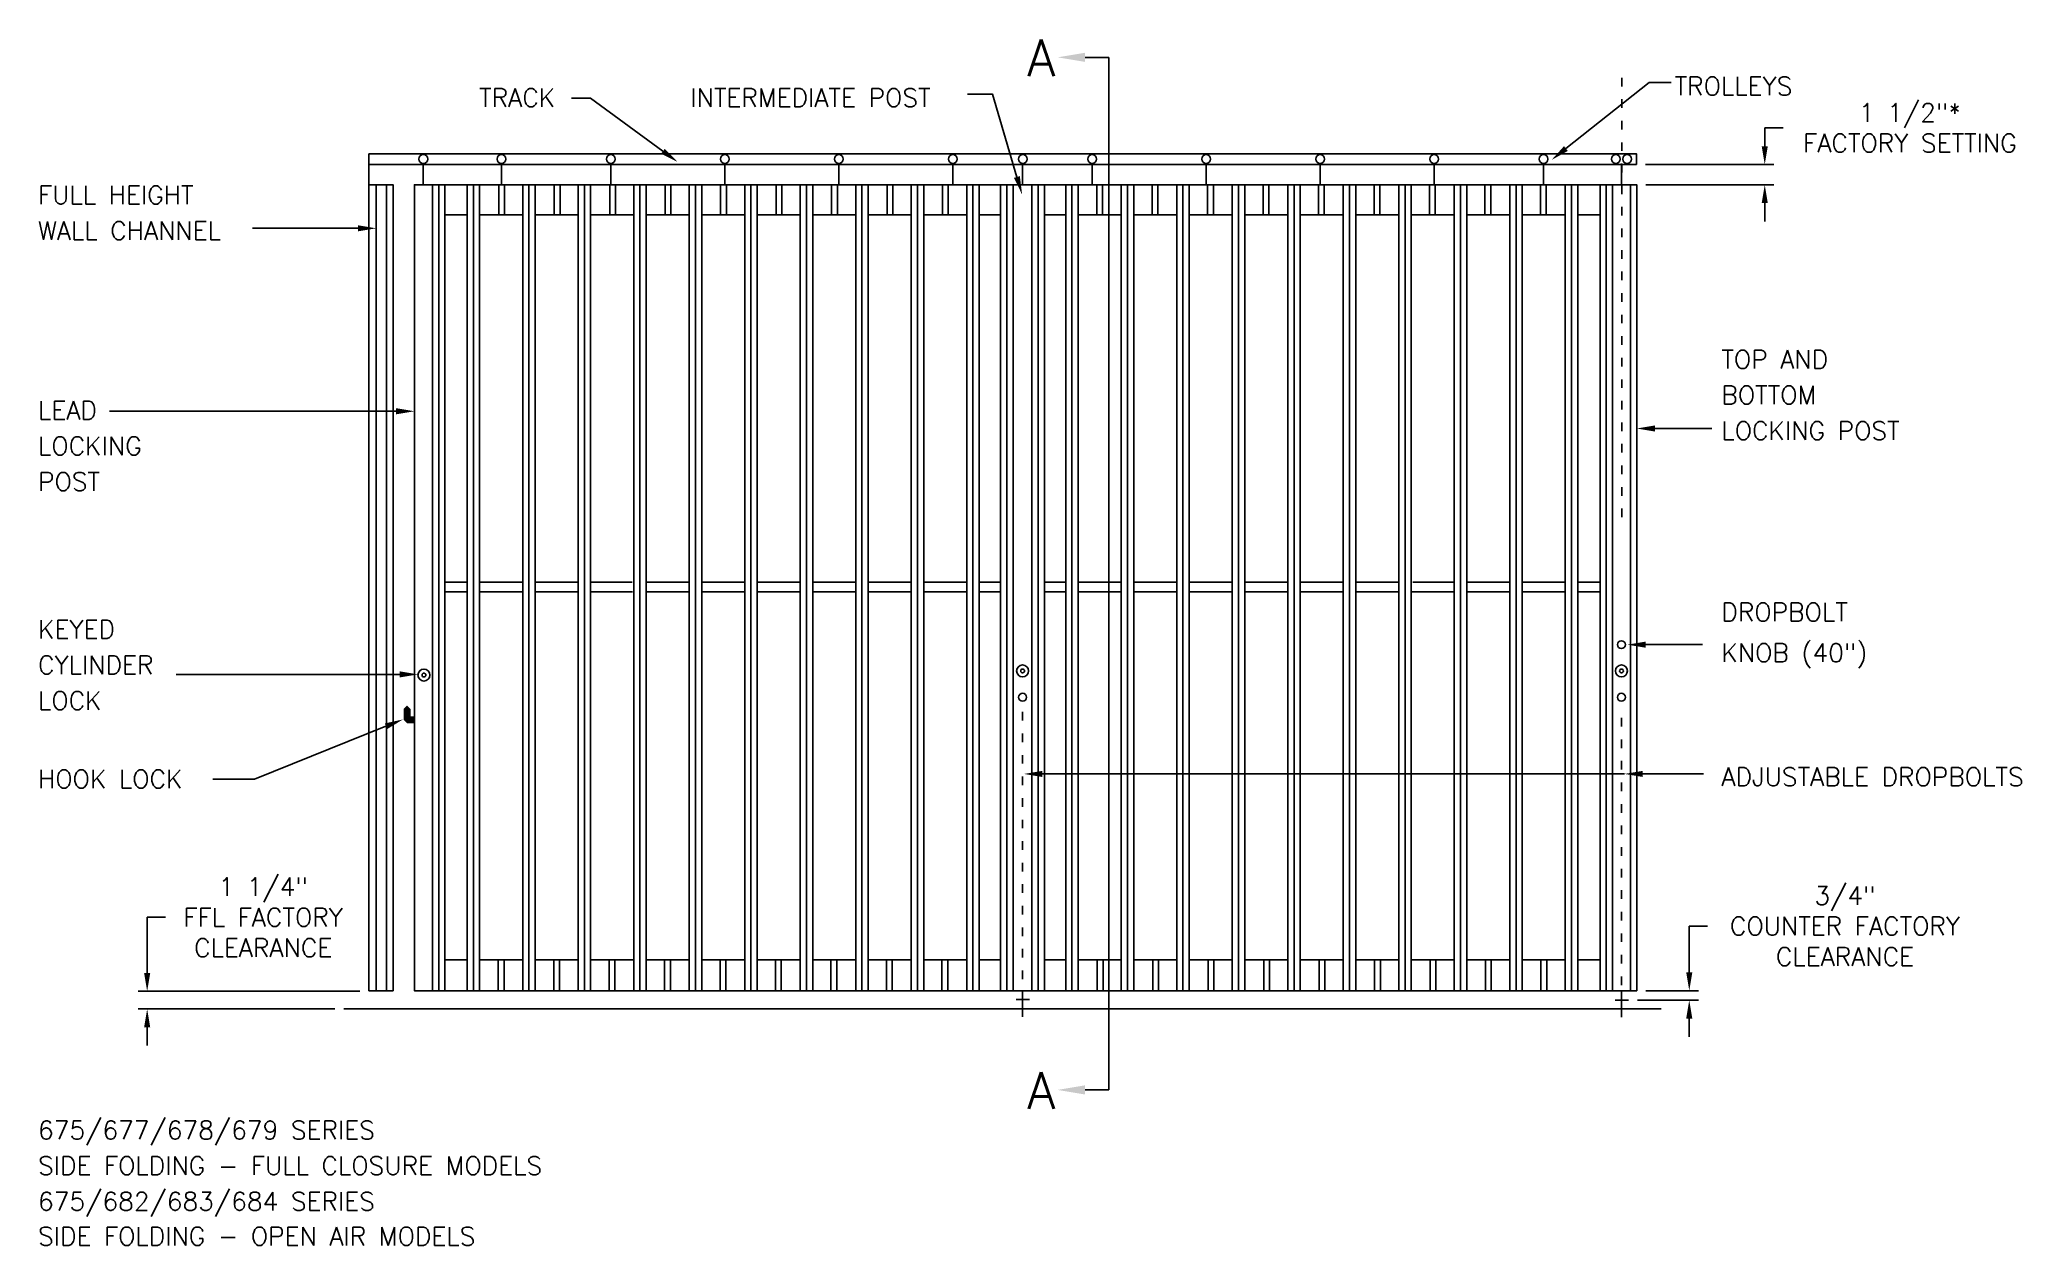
# Model space of a CAD drawing. Extents: x 0 to 162, y -15 to 84.
import ezdxf

# ---------------------------------------------------------------- set-up
doc = ezdxf.new("R2010")
doc.units = 0
doc.header["$MEASUREMENT"] = 0
doc.linetypes.add('AI9-LTYPE1', pattern=[1.763889, 0.705556, -1.058333])
doc.layers.get('DEFPOINTS').update_dxf_attribs({"linetype": 'CONTINUOUS'})
for name, color, linetype in [('R-ANNO-DIMS', 3, 'CONTINUOUS'), ('R-ANNO-TEXT', 6, 'CONTINUOUS'), ('R-SWTS-DET1', 1, 'CONTINUOUS'), ('R-SWTS-DET2', 4, 'CONTINUOUS')]:
    doc.layers.add(name, color=color, linetype=linetype)
doc.styles.add('SWTSTEXT', font='romans.shx')
doc.dimstyles.new('SWTSARCH', dxfattribs={"dimscale": 12, "dimtxt": 0.125, "dimasz": 0.125, "dimexe": 0.0625, "dimexo": 0.0625, "dimgap": 0.0625, "dimtad": 0, "dimtih": 1, "dimtoh": 1, "dimdec": 4, "dimzin": 3, "dimdsep": 46, "dimlunit": 4, "dimtxsty": 'SWTSTEXT', "dimcen": 0.1875, "dimdle": 0.179688, "dimclrd": 256, "dimclre": 256, "dimclrt": 256, "dimaunit": 1, "dimadec": 0, "dimazin": 0, "dimtfac": 1, "dimtdec": 4, "dimtofl": 0, "dimtmove": 0, "dimatfit": 3, "dimfxl": 0, "dimfrac": 1, "dimtolj": 1, "dimtzin": 3, "dimarcsym": 0})

# ---------------------------------------------------------------- blocks, each defined once
blk = doc.blocks.new('*U0')
at = {"layer": 'R-SWTS-DET1', "linetype": 'Continuous'}
for points in [[(30.08, 29.03, 0), (29.79, 28.75, 0), (30.36, 28.75, 0)], [(30.36, 28.75, 0), (29.79, 27.86, 0), (30.36, 28.15, 0)], [(29.79, 28.75, 0), (29.79, 27.86, 0), (30.36, 28.75, 0)], [(30.62, 28.15, 0), (29.79, 27.86, 0), (30.62, 27.58, 0)], [(29.79, 27.86, 0), (30.62, 28.15, 0), (30.36, 28.15, 0)], [(29.79, 27.86, 0), (30.08, 27.58, 0), (30.62, 27.58, 0)]]:
    blk.add_solid(points, dxfattribs=at)
blk = doc.blocks.new('*D3')
at = {"layer": 'DEFPOINTS', "color": 0, "linetype": 'Continuous'}
for p in [(26.96, 5.63, 0), (8.8, 4.19), (24.91, 4.19, 0)]:
    blk.add_point(p, dxfattribs=at)
at = {"layer": 'R-ANNO-DIMS', "linetype": 'Continuous', "lineweight": -2}
for p, q in [((8.8, 7.13), (8.8, 11.69)), ((8.8, 11.69), (10.3, 11.69)), ((26.21, 5.63), (8.05, 5.63)), ((24.16, 4.19), (8.05, 4.19)), ((8.8, 2.69), (8.8, 1.19))]:
    blk.add_line(p, q, dxfattribs=at)
at = {"layer": 'R-ANNO-DIMS', "linetype": 'Continuous'}
for points in [[(8.55, 7.13), (9.05, 7.13), (8.8, 5.63)], [(8.55, 2.69), (9.05, 2.69), (8.8, 4.19)]]:
    blk.add_solid(points, dxfattribs=at)
at = {"layer": 'R-ANNO-DIMS', "linetype": 'Continuous', "insert": (18.3, 11.69), "char_height": 1.5, "attachment_point": 5, "style": 'SWTSTEXT'}
blk.add_mtext('\\A1;1 1/4"\\PFFL FACTORY\\PCLEARANCE', dxfattribs=at)
blk = doc.blocks.new('*D4')
at = {"layer": 'DEFPOINTS', "color": 0, "linetype": 'Continuous'}
for p in [(130.07, 4.9, 0), (130.75, 5.68, 0), (135.05, 4.9)]:
    blk.add_point(p, dxfattribs=at)
at = {"layer": 'R-ANNO-DIMS', "linetype": 'Continuous', "lineweight": -2}
for p, q in [((135.05, 7.18), (135.05, 10.97)), ((135.05, 10.97), (136.55, 10.97)), ((130.82, 4.9), (135.8, 4.9)), ((131.5, 5.68), (135.8, 5.68)), ((135.05, 3.4), (135.05, 1.9))]:
    blk.add_line(p, q, dxfattribs=at)
at = {"layer": 'R-ANNO-DIMS', "linetype": 'Continuous'}
for points in [[(134.8, 7.18), (135.3, 7.18), (135.05, 5.68)], [(134.8, 3.4), (135.3, 3.4), (135.05, 4.9)]]:
    blk.add_solid(points, dxfattribs=at)
at = {"layer": 'R-ANNO-DIMS', "linetype": 'Continuous', "insert": (147.8, 10.97), "char_height": 1.5, "attachment_point": 5, "style": 'SWTSTEXT'}
blk.add_mtext('\\A1;3/4"\\PCOUNTER FACTORY\\PCLEARANCE', dxfattribs=at)
blk = doc.blocks.new('*D5')
at = {"layer": 'DEFPOINTS', "color": 0, "linetype": 'Continuous'}
for p in [(130.72, 73.32, 0), (130.75, 71.66, 0), (141.23, 71.66)]:
    blk.add_point(p, dxfattribs=at)
at = {"layer": 'R-ANNO-DIMS', "linetype": 'Continuous', "lineweight": -2}
for p, q in [((141.23, 74.82), (141.23, 76.32)), ((141.23, 76.32), (142.73, 76.32)), ((131.47, 73.32), (141.98, 73.32)), ((131.5, 71.66), (141.98, 71.66)), ((141.23, 70.16), (141.23, 68.66))]:
    blk.add_line(p, q, dxfattribs=at)
at = {"layer": 'R-ANNO-DIMS', "linetype": 'Continuous'}
for points in [[(140.98, 74.82), (141.48, 74.82), (141.23, 73.32)], [(140.98, 70.16), (141.48, 70.16), (141.23, 71.66)]]:
    blk.add_solid(points, dxfattribs=at)
at = {"layer": 'R-ANNO-DIMS', "linetype": 'Continuous', "insert": (153.12, 76.32), "char_height": 1.5, "attachment_point": 5, "style": 'SWTSTEXT'}
blk.add_mtext('\\A1;1 1/2"*\\PFACTORY SETTING', dxfattribs=at)

msp = doc.modelspace()

# ---------------------------------------------------------------- linework, layer by layer
at = {"layer": 'R-ANNO-TEXT', "linetype": 'Continuous'}
for p, q in [((85.58695, 82.09375, 0.00333), (87.54225, 82.09375, 0.00333)), ((87.54225, 82.09375, 0.00333), (87.54225, -2.44373, 0.00333)), ((26.05431, 68.09693, 0.00333), (17.41811, 68.09693, 0.00333)), ((29.1837, 53.11896, 0.00333), (5.71006, 53.11896, 0.00333)), ((132.24816, 51.70714, 0.00333), (136.90746, 51.70714, 0.00333)), ((131.4853, 34.0103, 0.00333), (136.12147, 34.0103, 0.00333)), ((29.46992, 31.57517, 0.00333), (11.17058, 31.57517, 0.00333)), ((82.07946, 23.42622, 0.00333), (129.74265, 23.42622, 0.00333)), ((131.24265, 23.42622, 0.00333), (136.21226, 23.42622, 0.00333)), ((85.58695, -2.44373, 0.00333), (87.54225, -2.44373, 0.00333))]:
    msp.add_line(p, q, dxfattribs=at)
at = {"layer": 'R-ANNO-TEXT', "linetype": 'Continuous', "flags": 128}
for points in [[(124.95291, 74.62616), (131.75631, 80.03269), (133.56102, 80.03269)], [(51.0268, 74.40337), (45.09958, 78.74484), (43.53616, 78.74484)], [(80.00805, 72.29618), (77.9993, 79.08431), (75.96006, 79.08431)], [(28.34944, 27.32892), (17.58273, 23.01122), (14.16642, 23.01122)]]:
    msp.add_lwpolyline(points, dxfattribs=at)
at = {"layer": 'R-ANNO-TEXT', "linetype": 'Continuous', "extrusion": (-1.22443e-16, 1.22298e-16, -1)}
for points in [[(-85.58695, 81.71875, -0.00333), (-83.33695, 82.09375, -0.00333), (-85.58695, 82.46875, -0.00333)], [(-132.24816, 51.45714, -0.00333), (-130.74816, 51.70714, -0.00333), (-132.24816, 51.95714, -0.00333)], [(-131.4853, 33.7603, -0.00333), (-129.9853, 34.0103, -0.00333), (-131.4853, 34.2603, -0.00333)], [(-82.07946, 23.17622, -0.00333), (-80.57946, 23.42622, -0.00333), (-82.07946, 23.67622, -0.00333)], [(-131.24265, 23.17622, -0.00333), (-129.74265, 23.42622, -0.00333), (-131.24265, 23.67622, -0.00333)], [(-85.58695, -2.81873, -0.00333), (-83.33695, -2.44373, -0.00333), (-85.58695, -2.06873, -0.00333)]]:
    msp.add_solid(points, dxfattribs=at)
at = {"layer": 'R-ANNO-TEXT', "linetype": 'Continuous', "extrusion": (0, 0, -1)}
for points in [[(-125.10845, 74.43044, -0.00333), (-123.77857, 73.69294, -0.00333), (-124.79737, 74.82189, -0.00333)], [(-51.17453, 74.60506), (-52.23691, 73.51701), (-50.87908, 74.20169)], [(-80.24777, 72.36712, -0.00333), (-80.43368, 70.85783, -0.00333), (-79.76832, 72.22524, -0.00333)], [(-26.05431, 68.34693, -0.00333), (-27.55431, 68.09693, -0.00333), (-26.05431, 67.84693, -0.00333)], [(-29.1837, 53.36896, -0.00333), (-30.6837, 53.11896, -0.00333), (-29.1837, 52.86896, -0.00333)], [(-29.46992, 31.82517, -0.00333), (-30.96992, 31.57517, -0.00333), (-29.46992, 31.32517, -0.00333)], [(-28.25638, 27.56096, -0.00333), (-29.74166, 27.88724, -0.00333), (-28.44249, 27.09688, -0.00333)]]:
    msp.add_solid(points, dxfattribs=at)
at = {"layer": 'R-SWTS-DET1'}
for p, q in [((26.94737, 74.19559, 0.00333), (26.94737, 5.68092, 0.00333)), ((31.4088, 73.41314, 0.00333), (31.4088, 71.65743, 0.00333)), ((37.79962, 73.41314, 0.00333), (37.79962, 71.65743, 0.00333)), ((46.7541, 73.41314, 0.00333), (46.7541, 71.65743, 0.00333)), ((56.08696, 73.41314, 0.00333), (56.08696, 71.65743, 0.00333)), ((65.41981, 73.41314, 0.00333), (65.41981, 71.65743, 0.00333)), ((74.75267, 73.41314, 0.00333), (74.75267, 71.65743, 0.00333)), ((80.47144, 73.41314, 0.00333), (80.47144, 71.65743, 0.00333)), ((86.17062, 73.41314, 0.00333), (86.17062, 71.65743, 0.00333)), ((95.50348, 73.41314, 0.00333), (95.50348, 71.65743, 0.00333)), ((104.83633, 73.41314, 0.00333), (104.83633, 71.65743, 0.00333)), ((114.16918, 73.41314, 0.00333), (114.16918, 71.65743, 0.00333)), ((123.12387, 73.41314, 0.00333), (123.12387, 71.65743, 0.00333)), ((129.51448, 73.41314, 0.00333), (129.51448, 71.65743, 0.00333)), ((27.55431, 71.65743, 0.00333), (27.55431, 5.68092, 0.00333)), ((28.40574, 71.65743, 0.00333), (28.40574, 5.68092, 0.00333)), ((32.16166, 71.65743, 0.00333), (32.16166, 5.68092, 0.00333)), ((32.67003, 71.65743, 0.00333), (32.67003, 5.68092, 0.00333)), ((33.1786, 71.65743, 0.00333), (33.1786, 5.68092, 0.00333)), ((35.00329, 71.65743, 0.00333), (35.00329, 5.68092, 0.00333)), ((35.51186, 71.65743, 0.00333), (35.51186, 5.68092, 0.00333)), ((36.02023, 71.65743, 0.00333), (36.02023, 5.68092, 0.00333)), ((37.5888, 71.65743, 0.00333), (37.5888, 69.19804, 0.00333)), ((38.06166, 71.65743, 0.00333), (38.06166, 69.19804, 0.00333)), ((39.54757, 71.65743, 0.00333), (39.54757, 5.68092, 0.00333)), ((40.05594, 71.65743, 0.00333), (40.05594, 5.68092, 0.00333)), ((40.56431, 71.65743, 0.00333), (40.56431, 5.68092, 0.00333)), ((42.129, 71.65743, 0.00333), (42.129, 69.19804, 0.00333)), ((42.60206, 71.65743, 0.00333), (42.60206, 69.19804, 0.00333)), ((44.09186, 71.65743, 0.00333), (44.09186, 5.68092, 0.00333)), ((44.60023, 71.65743, 0.00333), (44.60023, 5.68092, 0.00333)), ((45.10859, 71.65743, 0.00333), (45.10859, 5.68092, 0.00333)), ((46.66941, 71.65743, 0.00333), (46.66941, 69.19804, 0.00333)), ((47.14247, 71.65743, 0.00333), (47.14247, 69.19804, 0.00333)), ((48.63614, 71.65743, 0.00333), (48.63614, 5.68092, 0.00333)), ((49.14451, 71.65743, 0.00333), (49.14451, 5.68092, 0.00333)), ((49.65288, 71.65743, 0.00333), (49.65288, 5.68092, 0.00333)), ((51.20982, 71.65743, 0.00333), (51.20982, 69.19804, 0.00333)), ((51.68267, 71.65743, 0.00333), (51.68267, 69.19804, 0.00333)), ((53.18043, 71.65743, 0.00333), (53.18043, 5.68092, 0.00333)), ((53.6888, 71.65743, 0.00333), (53.6888, 5.68092, 0.00333)), ((54.19716, 71.65743, 0.00333), (54.19716, 5.68092, 0.00333)), ((55.75002, 71.65743, 0.00333), (55.75002, 69.19804, 0.00333)), ((56.22288, 71.65743, 0.00333), (56.22288, 69.19804, 0.00333)), ((57.72471, 71.65743, 0.00333), (57.72471, 5.68092, 0.00333)), ((58.23308, 71.65743, 0.00333), (58.23308, 5.68092, 0.00333)), ((58.74145, 71.65743, 0.00333), (58.74145, 5.68092, 0.00333)), ((60.29043, 71.65743, 0.00333), (60.29043, 69.19804, 0.00333)), ((60.76328, 71.65743, 0.00333), (60.76328, 69.19804, 0.00333)), ((62.269, 71.65743, 0.00333), (62.269, 5.68092, 0.00333)), ((62.77736, 71.65743, 0.00333), (62.77736, 5.68092, 0.00333)), ((63.28573, 71.65743, 0.00333), (63.28573, 5.68092, 0.00333)), ((64.83063, 71.65743, 0.00333), (64.83063, 69.19804, 0.00333)), ((65.30349, 71.65743, 0.00333), (65.30349, 69.19804, 0.00333)), ((66.81308, 71.65743, 0.00333), (66.81308, 5.68092, 0.00333)), ((67.32144, 71.65743, 0.00333), (67.32144, 5.68092, 0.00333)), ((67.83002, 71.65743, 0.00333), (67.83002, 5.68092, 0.00333)), ((69.37104, 71.65743, 0.00333), (69.37104, 69.19804, 0.00333)), ((69.84389, 71.65743, 0.00333), (69.84389, 69.19804, 0.00333)), ((71.35736, 71.65743, 0.00333), (71.35736, 5.68092, 0.00333)), ((71.86593, 71.65743, 0.00333), (71.86593, 5.68092, 0.00333)), ((72.3741, 71.65743, 0.00333), (72.3741, 5.68092, 0.00333)), ((73.91124, 71.65743, 0.00333), (73.91124, 69.19804, 0.00333)), ((74.3843, 71.65743, 0.00333), (74.3843, 69.19804, 0.00333)), ((75.90164, 71.65743, 0.00333), (75.90164, 5.68092, 0.00333)), ((76.41001, 71.65743, 0.00333), (76.41001, 5.68092, 0.00333)), ((76.91858, 71.65743, 0.00333), (76.91858, 5.68092, 0.00333)), ((78.66838, 71.65743, 0.00333), (78.66838, 5.68092, 0.00333)), ((79.17695, 71.65743, 0.00333), (79.17695, 5.68092, 0.00333)), ((79.68532, 71.65743, 0.00333), (79.68532, 5.68092, 0.00333)), ((81.23797, 71.65743, 0.00333), (81.23797, 5.68092, 0.00333)), ((81.74654, 71.65743, 0.00333), (81.74654, 5.68092, 0.00333)), ((82.25491, 71.65743, 0.00333), (82.25491, 5.68092, 0.00333)), ((84.00491, 71.65743, 0.00333), (84.00491, 5.68092, 0.00333)), ((84.51327, 71.65743, 0.00333), (84.51327, 5.68092, 0.00333)), ((85.02164, 71.65743, 0.00333), (85.02164, 5.68092, 0.00333)), ((86.53899, 71.65743, 0.00333), (86.53899, 69.19804, 0.00333)), ((87.01205, 71.65743, 0.00333), (87.01205, 69.19804, 0.00333)), ((88.54919, 71.65743, 0.00333), (88.54919, 5.68092, 0.00333)), ((89.05756, 71.65743, 0.00333), (89.05756, 5.68092, 0.00333)), ((89.56593, 71.65743, 0.00333), (89.56593, 5.68092, 0.00333)), ((91.07939, 71.65743, 0.00333), (91.07939, 69.19804, 0.00333)), ((91.55225, 71.65743, 0.00333), (91.55225, 69.19804, 0.00333)), ((93.09327, 71.65743, 0.00333), (93.09327, 5.68092, 0.00333)), ((93.60184, 71.65743, 0.00333), (93.60184, 5.68092, 0.00333)), ((94.11021, 71.65743, 0.00333), (94.11021, 5.68092, 0.00333)), ((95.6198, 71.65743, 0.00333), (95.6198, 69.19804, 0.00333)), ((96.09266, 71.65743, 0.00333), (96.09266, 69.19804, 0.00333)), ((97.63756, 71.65743, 0.00333), (97.63756, 5.68092, 0.00333)), ((98.14592, 71.65743, 0.00333), (98.14592, 5.68092, 0.00333)), ((98.65449, 71.65743, 0.00333), (98.65449, 5.68092, 0.00333)), ((100.16, 71.65743, 0.00333), (100.16, 69.19804, 0.00333)), ((100.63286, 71.65743, 0.00333), (100.63286, 69.19804, 0.00333)), ((102.18184, 71.65743, 0.00333), (102.18184, 5.68092, 0.00333)), ((102.69041, 71.65743, 0.00333), (102.69041, 5.68092, 0.00333)), ((103.19878, 71.65743, 0.00333), (103.19878, 5.68092, 0.00333)), ((104.70041, 71.65743, 0.00333), (104.70041, 69.19804, 0.00333)), ((105.17327, 71.65743, 0.00333), (105.17327, 69.19804, 0.00333)), ((106.72612, 71.65743, 0.00333), (106.72612, 5.68092, 0.00333)), ((107.23449, 71.65743, 0.00333), (107.23449, 5.68092, 0.00333)), ((107.74306, 71.65743, 0.00333), (107.74306, 5.68092, 0.00333)), ((109.24061, 71.65743, 0.00333), (109.24061, 69.19804, 0.00333)), ((109.71367, 71.65743, 0.00333), (109.71367, 69.19804, 0.00333)), ((111.27041, 71.65743, 0.00333), (111.27041, 5.68092, 0.00333)), ((111.77878, 71.65743, 0.00333), (111.77878, 5.68092, 0.00333)), ((112.28714, 71.65743, 0.00333), (112.28714, 5.68092, 0.00333)), ((113.78102, 71.65743, 0.00333), (113.78102, 69.19804, 0.00333)), ((114.25388, 71.65743, 0.00333), (114.25388, 69.19804, 0.00333)), ((115.81469, 71.65743, 0.00333), (115.81469, 5.68092, 0.00333)), ((116.32306, 71.65743, 0.00333), (116.32306, 5.68092, 0.00333)), ((116.83143, 71.65743, 0.00333), (116.83143, 5.68092, 0.00333)), ((118.32122, 71.65743, 0.00333), (118.32122, 69.19804, 0.00333)), ((118.79428, 71.65743, 0.00333), (118.79428, 69.19804, 0.00333)), ((120.35877, 71.65743, 0.00333), (120.35877, 5.68092, 0.00333)), ((120.86734, 71.65743, 0.00333), (120.86734, 5.68092, 0.00333)), ((121.37571, 71.65743, 0.00333), (121.37571, 5.68092, 0.00333)), ((122.86163, 71.65743, 0.00333), (122.86163, 69.19804, 0.00333)), ((123.33449, 71.65743, 0.00333), (123.33449, 69.19804, 0.00333)), ((124.90306, 71.65743, 0.00333), (124.90306, 5.68092, 0.00333)), ((125.41163, 71.65743, 0.00333), (125.41163, 5.68092, 0.00333)), ((125.92, 71.65743, 0.00333), (125.92, 5.68092, 0.00333)), ((127.74469, 71.65743, 0.00333), (127.74469, 5.68092, 0.00333)), ((128.25326, 71.65743, 0.00333), (128.25326, 5.68092, 0.00333)), ((128.76163, 71.65743, 0.00333), (128.76163, 5.68092, 0.00333)), ((130.24755, 71.65743, 0.00333), (130.24755, 5.68092, 0.00333)), ((33.14309, 69.19804, 0.00333), (34.98758, 69.19804, 0.00333)), ((36.02798, 69.19804, 0.00333), (39.52798, 69.19804, 0.00333)), ((40.56839, 69.19804, 0.00333), (44.06819, 69.19804, 0.00333)), ((45.10859, 69.19804, 0.00333), (48.60839, 69.19804, 0.00333)), ((49.649, 69.19804, 0.00333), (53.1488, 69.19804, 0.00333)), ((54.1892, 69.19804, 0.00333), (57.6892, 69.19804, 0.00333)), ((58.72961, 69.19804, 0.00333), (62.2294, 69.19804, 0.00333)), ((63.27002, 69.19804, 0.00333), (66.76981, 69.19804, 0.00333)), ((67.81022, 69.19804, 0.00333), (71.31001, 69.19804, 0.00333)), ((72.35063, 69.19804, 0.00333), (75.85042, 69.19804, 0.00333)), ((76.98552, 69.19804, 0.00333), (78.61715, 69.19804, 0.00333)), ((83.93777, 69.19804, 0.00333), (82.30613, 69.19804, 0.00333)), ((88.57266, 69.19804, 0.00333), (85.07287, 69.19804, 0.00333)), ((93.11307, 69.19804, 0.00333), (89.61327, 69.19804, 0.00333)), ((97.65327, 69.19804, 0.00333), (94.15368, 69.19804, 0.00333)), ((102.19368, 69.19804, 0.00333), (98.69388, 69.19804, 0.00333)), ((106.73408, 69.19804, 0.00333), (103.23409, 69.19804, 0.00333)), ((111.27429, 69.19804, 0.00333), (107.77449, 69.19804, 0.00333)), ((115.81469, 69.19804, 0.00333), (112.3149, 69.19804, 0.00333)), ((120.3549, 69.19804, 0.00333), (116.8551, 69.19804, 0.00333)), ((124.8953, 69.19804, 0.00333), (121.39551, 69.19804, 0.00333)), ((127.7802, 69.19804, 0.00333), (125.93571, 69.19804, 0.00333)), ((33.17472, 39.11846, 0.00333), (34.97186, 39.11846, 0.00333)), ((36.05166, 39.11846, 0.00333), (39.48064, 39.11846, 0.00333)), ((40.56839, 39.11846, 0.00333), (43.99717, 39.11846, 0.00333)), ((45.08512, 39.11846, 0.00333), (48.5139, 39.11846, 0.00333)), ((49.72778, 39.11846, 0.00333), (53.15675, 39.11846, 0.00333)), ((54.25247, 39.11846, 0.00333), (57.68124, 39.11846, 0.00333)), ((58.80063, 39.11846, 0.00333), (62.2294, 39.11846, 0.00333)), ((63.34879, 39.11846, 0.00333), (66.77777, 39.11846, 0.00333)), ((67.89695, 39.11846, 0.00333), (71.32593, 39.11846, 0.00333)), ((72.44512, 39.11846, 0.00333), (75.87409, 39.11846, 0.00333)), ((76.99328, 39.11846, 0.00333), (78.63287, 39.11846, 0.00333)), ((83.93001, 39.11846, 0.00333), (82.29042, 39.11846, 0.00333)), ((88.47817, 39.11846, 0.00333), (85.0494, 39.11846, 0.00333)), ((93.02633, 39.11846, 0.00333), (89.59735, 39.11846, 0.00333)), ((97.5745, 39.11846, 0.00333), (94.14572, 39.11846, 0.00333)), ((102.12266, 39.11846, 0.00333), (98.69388, 39.11846, 0.00333)), ((106.67102, 39.11846, 0.00333), (103.24204, 39.11846, 0.00333)), ((111.19551, 39.11846, 0.00333), (107.76674, 39.11846, 0.00333)), ((115.83816, 39.11846, 0.00333), (112.40939, 39.11846, 0.00333)), ((120.3549, 39.11846, 0.00333), (116.92612, 39.11846, 0.00333)), ((124.87163, 39.11846, 0.00333), (121.44265, 39.11846, 0.00333)), ((127.74877, 39.11846, 0.00333), (125.95163, 39.11846, 0.00333)), ((33.17472, 38.33029, 0.00333), (35.00329, 38.33029, 0.00333)), ((36.05166, 38.33029, 0.00333), (39.51207, 38.33029, 0.00333)), ((40.56839, 38.33029, 0.00333), (44.0288, 38.33029, 0.00333)), ((45.08512, 38.33029, 0.00333), (48.54553, 38.33029, 0.00333)), ((49.72778, 38.33029, 0.00333), (53.18818, 38.33029, 0.00333)), ((54.25247, 38.33029, 0.00333), (57.71288, 38.33029, 0.00333)), ((58.80063, 38.33029, 0.00333), (62.26104, 38.33029, 0.00333)), ((63.34879, 38.33029, 0.00333), (66.8092, 38.33029, 0.00333)), ((67.89695, 38.33029, 0.00333), (71.35736, 38.33029, 0.00333)), ((72.44512, 38.33029, 0.00333), (75.90552, 38.33029, 0.00333)), ((76.99328, 38.33029, 0.00333), (78.6645, 38.33029, 0.00333)), ((83.93001, 38.33029, 0.00333), (82.25899, 38.33029, 0.00333)), ((88.47817, 38.33029, 0.00333), (85.01776, 38.33029, 0.00333)), ((93.02633, 38.33029, 0.00333), (89.56593, 38.33029, 0.00333)), ((97.5745, 38.33029, 0.00333), (94.11409, 38.33029, 0.00333)), ((102.12266, 38.33029, 0.00333), (98.66225, 38.33029, 0.00333)), ((106.67102, 38.33029, 0.00333), (103.21062, 38.33029, 0.00333)), ((111.19551, 38.33029, 0.00333), (107.7351, 38.33029, 0.00333)), ((115.83816, 38.33029, 0.00333), (112.37796, 38.33029, 0.00333)), ((120.3549, 38.33029, 0.00333), (116.89449, 38.33029, 0.00333)), ((124.87163, 38.33029, 0.00333), (121.41122, 38.33029, 0.00333)), ((127.74877, 38.33029, 0.00333), (125.92, 38.33029, 0.00333)), ((34.98758, 8.20336, 0.00333), (33.14309, 8.20336, 0.00333)), ((39.57513, 8.20336, 0.00333), (36.07533, 8.20336, 0.00333)), ((37.54145, 5.68092, 0.00333), (37.54145, 8.20336, 0.00333)), ((38.01431, 5.68092, 0.00333), (38.01431, 8.20336, 0.00333)), ((44.11553, 8.20336, 0.00333), (40.61574, 8.20336, 0.00333)), ((42.08186, 5.68092, 0.00333), (42.08186, 8.20336, 0.00333)), ((42.55472, 5.68092, 0.00333), (42.55472, 8.20336, 0.00333)), ((48.65574, 8.20336, 0.00333), (45.15594, 8.20336, 0.00333)), ((46.62206, 5.68092, 0.00333), (46.62206, 8.20336, 0.00333)), ((47.09512, 5.68092, 0.00333), (47.09512, 8.20336, 0.00333)), ((53.19614, 8.20336, 0.00333), (49.69635, 8.20336, 0.00333)), ((51.16247, 5.68092, 0.00333), (51.16247, 8.20336, 0.00333)), ((51.63553, 5.68092, 0.00333), (51.63553, 8.20336, 0.00333)), ((57.73634, 8.20336, 0.00333), (54.23655, 8.20336, 0.00333)), ((55.70267, 5.68092, 0.00333), (55.70267, 8.20336, 0.00333)), ((56.17573, 5.68092, 0.00333), (56.17573, 8.20336, 0.00333)), ((62.27675, 8.20336, 0.00333), (58.77696, 8.20336, 0.00333)), ((60.24308, 5.68092, 0.00333), (60.24308, 8.20336, 0.00333)), ((60.71594, 5.68092, 0.00333), (60.71594, 8.20336, 0.00333)), ((66.81695, 8.20336, 0.00333), (63.31736, 8.20336, 0.00333)), ((64.78348, 5.68092, 0.00333), (64.78348, 8.20336, 0.00333)), ((65.25634, 5.68092, 0.00333), (65.25634, 8.20336, 0.00333)), ((71.35736, 8.20336, 0.00333), (67.85757, 8.20336, 0.00333)), ((69.32369, 5.68092, 0.00333), (69.32369, 8.20336, 0.00333)), ((69.79675, 5.68092, 0.00333), (69.79675, 8.20336, 0.00333)), ((75.89777, 8.20336, 0.00333), (72.39797, 8.20336, 0.00333)), ((73.86409, 5.68092, 0.00333), (73.86409, 8.20336, 0.00333)), ((74.33695, 5.68092, 0.00333), (74.33695, 8.20336, 0.00333)), ((78.64471, 8.20336, 0.00333), (76.93817, 8.20336, 0.00333)), ((82.27858, 8.20336, 0.00333), (83.98511, 8.20336, 0.00333)), ((85.02572, 8.20336, 0.00333), (88.52552, 8.20336, 0.00333)), ((86.58634, 5.68092, 0.00333), (86.58634, 8.20336, 0.00333)), ((87.05919, 5.68092, 0.00333), (87.05919, 8.20336, 0.00333)), ((89.56593, 8.20336, 0.00333), (93.06572, 8.20336, 0.00333)), ((91.12674, 5.68092, 0.00333), (91.12674, 8.20336, 0.00333)), ((91.5996, 5.68092, 0.00333), (91.5996, 8.20336, 0.00333)), ((94.10633, 8.20336, 0.00333), (97.60613, 8.20336, 0.00333)), ((95.66694, 5.68092, 0.00333), (95.66694, 8.20336, 0.00333)), ((96.14001, 5.68092, 0.00333), (96.14001, 8.20336, 0.00333)), ((98.64654, 8.20336, 0.00333), (102.14633, 8.20336, 0.00333)), ((100.20735, 5.68092, 0.00333), (100.20735, 8.20336, 0.00333)), ((100.68021, 5.68092, 0.00333), (100.68021, 8.20336, 0.00333)), ((103.18694, 8.20336, 0.00333), (106.68674, 8.20336, 0.00333)), ((104.74755, 5.68092, 0.00333), (104.74755, 8.20336, 0.00333)), ((105.22062, 5.68092, 0.00333), (105.22062, 8.20336, 0.00333)), ((107.72714, 8.20336, 0.00333), (111.22694, 8.20336, 0.00333)), ((109.28796, 5.68092, 0.00333), (109.28796, 8.20336, 0.00333)), ((109.76102, 5.68092, 0.00333), (109.76102, 8.20336, 0.00333)), ((112.26755, 8.20336, 0.00333), (115.76735, 8.20336, 0.00333)), ((113.82816, 5.68092, 0.00333), (113.82816, 8.20336, 0.00333)), ((114.30122, 5.68092, 0.00333), (114.30122, 8.20336, 0.00333)), ((116.80775, 8.20336, 0.00333), (120.30775, 8.20336, 0.00333)), ((118.36857, 5.68092, 0.00333), (118.36857, 8.20336, 0.00333)), ((118.84143, 5.68092, 0.00333), (118.84143, 8.20336, 0.00333)), ((121.34816, 8.20336, 0.00333), (124.84796, 8.20336, 0.00333)), ((122.90877, 5.68092, 0.00333), (122.90877, 8.20336, 0.00333)), ((123.38183, 5.68092, 0.00333), (123.38183, 8.20336, 0.00333)), ((125.93571, 8.20336, 0.00333), (127.7802, 8.20336, 0.00333)), ((79.94144, 4.94949, 0.00333), (81.02919, 4.94949, 0.00333)), ((80.4696, 3.55255, 0.00333), (80.4696, 5.63377, 0.00333)), ((128.98469, 4.90235, 0.00333), (130.07244, 4.90235, 0.00333)), ((129.51285, 3.50541, 0.00333), (129.51285, 5.58643, 0.00333)), ((24.9137, 4.18638, 0.00333), (132.74612, 4.18638, 0.00333))]:
    msp.add_line(p, q, dxfattribs=at)
for points in [[(26.99472, 73.32069), (80.46164, 73.32069), (130.71999, 73.32069), (130.71999, 74.19559), (80.4143, 74.19559), (26.94737, 74.19559)], [(26.94737, 5.68092), (28.92982, 5.68092), (28.92982, 71.65743), (26.99084, 71.65743)]]:
    msp.add_lwpolyline(points, dxfattribs=at)
msp.add_lwpolyline([(80.46164, 5.68092), (130.74816, 5.68092), (130.74816, 71.65743), (80.46164, 71.65743), (30.6837, 71.65743), (30.6837, 5.68092)], close=True, dxfattribs=at)
for centre, radius in [((31.4088, 73.76987, 0.00333), 0.35673), ((37.79962, 73.76987, 0.00333), 0.35673), ((46.7541, 73.76987, 0.00333), 0.35673), ((56.08696, 73.76987, 0.00333), 0.35673), ((65.41981, 73.76987, 0.00333), 0.35673), ((74.75267, 73.76987, 0.00333), 0.35673), ((80.49124, 73.76987, 0.00333), 0.35673), ((86.17062, 73.76987, 0.00333), 0.35673), ((95.50348, 73.76987, 0.00333), 0.35673), ((104.83633, 73.76987, 0.00333), 0.35673), ((114.16918, 73.76987, 0.00333), 0.35673), ((123.12387, 73.76987, 0.00333), 0.35673), ((129.04346, 73.76987, 0.00333), 0.35673), ((129.95795, 73.76987, 0.00333), 0.35673), ((129.49693, 34.0107, 0.00333), 0.32327), ((31.45778, 31.52428, 0.00333), 0.49051), ((31.45778, 31.52428, 0.00333), 0.15602), ((80.4696, 31.85876, 0.00333), 0.49051), ((80.4696, 31.85876, 0.00333), 0.15602), ((129.49693, 31.85876, 0.00333), 0.49051), ((129.49693, 31.85876, 0.00333), 0.15602), ((80.4696, 29.70683, 0.00333), 0.32327), ((129.49693, 29.70683, 0.00333), 0.32327)]:
    msp.add_circle(centre, radius, dxfattribs=at)
at = {"layer": 'R-SWTS-DET2', "linetype": 'AI9-LTYPE1'}
for p, q in [((129.52551, 80.42518, 0.00333), (129.52551, 44.23682, 0.00333)), ((80.4696, 28.5007, 0.00333), (80.4696, 5.68092, 0.00333)), ((129.50489, 28.01356, 0.00333), (129.50489, 5.68092, 0.00333))]:
    msp.add_line(p, q, dxfattribs=at)

# ---------------------------------------------------------------- block references
at = {"layer": 'R-SWTS-DET1', "linetype": 'Continuous'}
msp.add_blockref('*U0', (0, 0), dxfattribs=at)

# ---------------------------------------------------------------- texts
at = {"layer": 'R-ANNO-TEXT', "linetype": 'Continuous', "style": 'SWTSTEXT'}
for s, height, p in [('A', 3, (80.84216, 80.54304, 0.00333)), ('TRACK', 1.5, (35.97941, 78.04253, 0.00333)), ('INTERMEDIATE POST', 1.5, (53.2692, 78.04253, 0.00333)), ('TROLLEYS', 1.5, (133.85081, 78.99048, 0.00333)), ('FULL HEIGHT', 1.5, (-0.13241, 70.07334, 0.00333)), ('WALL CHANNEL', 1.5, (-0.13241, 67.15437, 0.00333)), ('TOP AND', 1.5, (137.68224, 56.61559, 0.00333)), ('BOTTOM', 1.5, (137.68224, 53.69661, 0.00333)), ('LEAD', 1.5, (-0.13241, 52.44927, 0.00333)), ('LOCKING POST', 1.5, (137.68224, 50.77764, 0.00333)), ('LOCKING', 1.5, (-0.13241, 49.53029, 0.00333)), ('POST', 1.5, (-0.13241, 46.61131, 0.00333)), ('DROPBOLT', 1.5, (137.68224, 35.92642, 0.00333)), ('KEYED', 1.5, (-0.13241, 34.51887, 0.00333)), ('KNOB (40")', 1.5, (137.68224, 32.59374, 0.00333)), ('CYLINDER', 1.5, (-0.13241, 31.59989, 0.00333)), ('LOCK', 1.5, (-0.13241, 28.68091, 0.00333)), ('HOOK LOCK', 1.5, (-0.13241, 22.25867, 0.00333)), ('ADJUSTABLE DROPBOLTS', 1.5, (137.68224, 22.4403, 0.00333)), ('A', 3, (80.84216, -3.99444, 0.00333)), ('675/677/678/679 SERIES', 1.5, (-0.13241, -6.47886, 0.00333)), ('SIDE FOLDING - FULL CLOSURE MODELS', 1.5, (-0.13241, -9.39784, 0.00333)), ('675/682/683/684 SERIES', 1.5, (-0.13241, -12.31682, 0.00333)), ('SIDE FOLDING - OPEN AIR MODELS', 1.5, (-0.13241, -15.16993, 0.00333))]:
    msp.add_text(s, height=height, dxfattribs=at).set_placement(p)

# ---------------------------------------------------------------- dimensions: what is measured, and where the dimension line sits
at = {"layer": 'R-ANNO-DIMS', "linetype": 'Continuous'}
dim = msp.add_linear_dim(base=(141.22569, 71.65743), p1=(130.71999, 73.32069, 0.00333), p2=(130.74816, 71.65743, 0.00333), angle=90, text='1 1/2"*\\PFACTORY SETTING', dimstyle='SWTSARCH', dxfattribs=at)
dim.commit()
dim.dimension.update_dxf_attribs({"geometry": '*D5', "text_midpoint": (153.11855, 76.32069), "dimtype": 160})
for base, p1, p2, text, picture, middle in [((8.80244, 4.18638, 0.00153), (26.96003, 5.62602, 0.00333), (24.9137, 4.18638, 0.00333), '1 1/4"\\PFFL FACTORY\\PCLEARANCE', '*D3', (18.30244, 11.69076, 0.00153)), ((135.04955, 4.90235, 0.00153), (130.74816, 5.68092, 0.00333), (130.07244, 4.90235, 0.00333), '3/4"\\PCOUNTER FACTORY\\PCLEARANCE', '*D4', (147.79955, 10.97092, 0.00153))]:
    dim = msp.add_linear_dim(base=base, p1=p1, p2=p2, angle=90, text=text, dimstyle='SWTSARCH', override={"dimscale": 12}, dxfattribs=at)
    dim.commit()
    dim.dimension.update_dxf_attribs({"geometry": picture, "text_midpoint": middle, "dimtype": 160})

doc.saveas('drawing.dxf')
